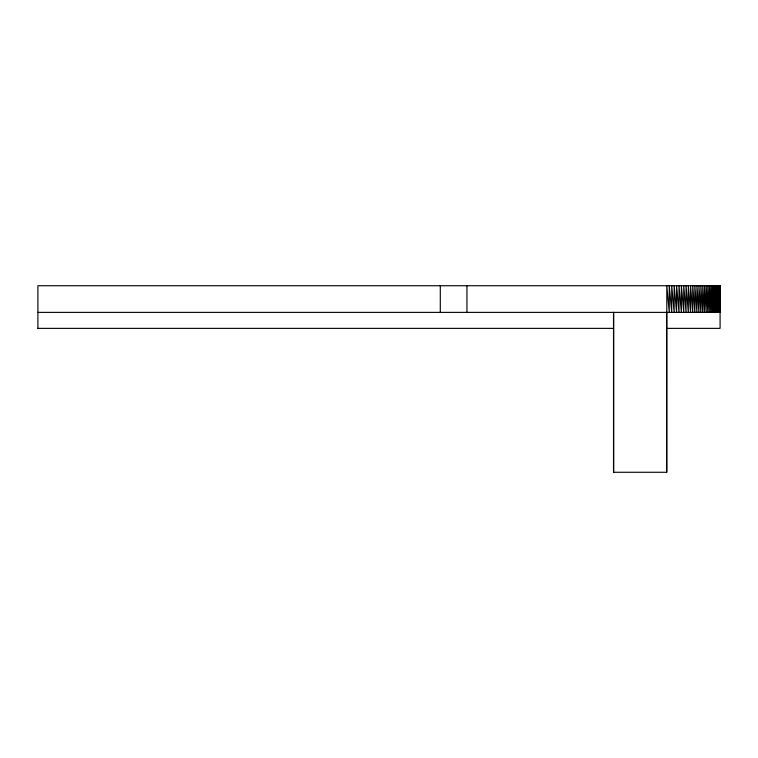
<?xml version="1.0" encoding="UTF-8"?>
<svg xmlns="http://www.w3.org/2000/svg" width="758" height="758" viewBox="0 0 758 758"><rect width="100%" height="100%" fill="white"/><g stroke="black" fill="none" stroke-linecap="round" stroke-linejoin="round"><path stroke-width="1.14" d="M720.1 285.728L37.9 285.728L37.9 328.366M37.9 312.381L720.1 312.381L720.043 285.728L720.1 328.366L666.803 328.366M37.9 328.366L613.506 328.366M720.043 312.381L719.873 285.728L719.588 312.381L719.19 285.728L719.19 312.381L718.688 285.728L718.688 312.381L718.063 285.728L718.063 312.381L717.333 285.728L717.333 312.381L716.5 285.728L716.5 312.381L715.561 285.728L715.561 312.381L714.51 285.728L714.51 312.381L713.363 285.728L713.363 312.381L712.113 285.728L712.113 312.381L710.777 285.728L710.777 312.381L709.336 285.728L709.336 312.381L707.811 285.728L707.811 312.381L706.191 285.728L706.191 312.381L704.485 285.728L704.485 312.381L702.713 285.728L702.713 312.381L700.856 285.728L700.856 312.381L698.923 285.728L698.923 312.381L696.924 285.728L696.924 312.381L694.859 285.728L694.859 312.381L692.736 285.728L692.736 312.381L690.557 285.728L690.557 312.381L688.33 285.728L688.33 312.381L686.056 285.728L686.056 312.381L683.744 285.728L683.744 312.381L681.385 285.728L681.385 312.381L679.007 285.728L679.007 312.381L676.6 285.728L676.6 312.381L674.165 285.728L674.165 312.381L671.721 285.728L671.721 312.381L669.267 285.728L669.267 312.381L666.803 285.728L666.794 472.272L613.516 472.272L613.516 312.381M666.642 312.381L666.642 472.272M613.667 312.381L613.667 472.272M466.937 285.728L466.937 312.381M440.294 285.728L440.294 312.381"/></g></svg>
